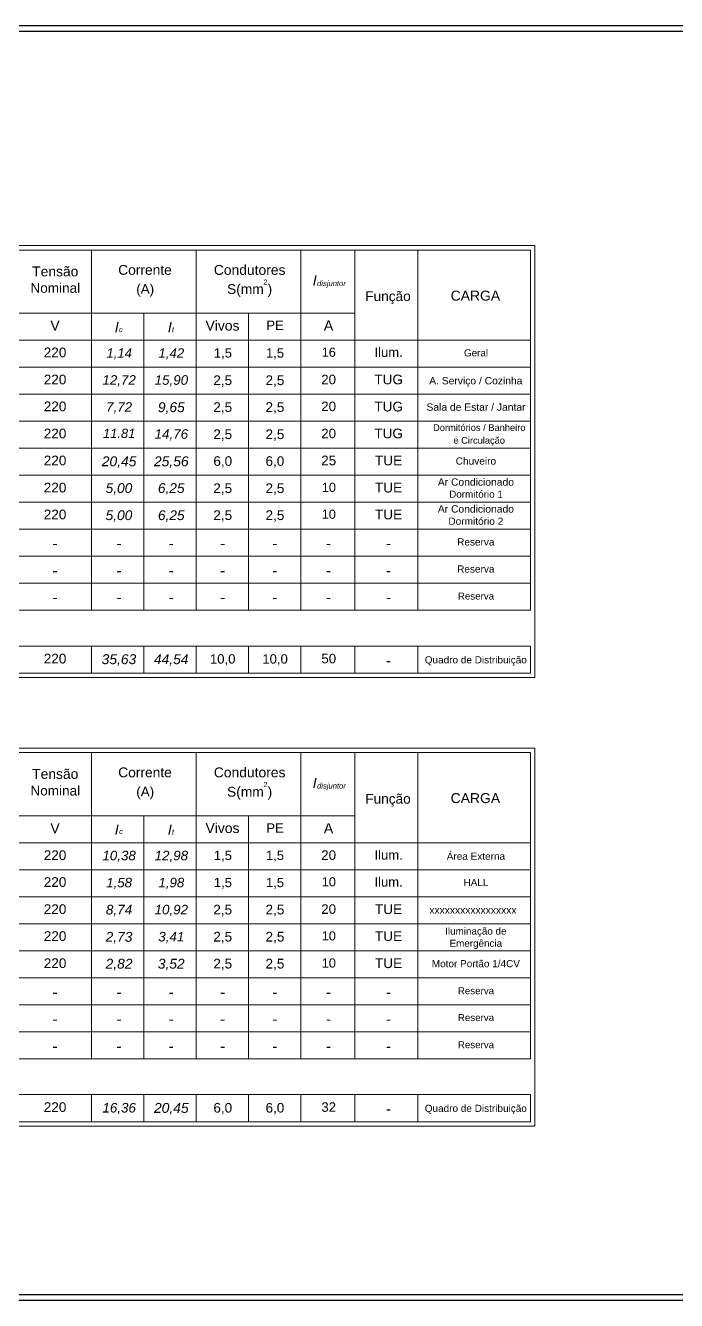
# Model space of a CAD drawing. Header units: millimetres. Extents: x 50 to 186, y -32 to 33.
# Drawn here: x 61.65 to 72.97, y -27.55 to -5.35 of the extents above; entities that cross this region are included whole.
import ezdxf

# ---------------------------------------------------------------- set-up
doc = ezdxf.new("R2010")
doc.units = ezdxf.units.MM
doc.layers.add('11 - Quadro de cargas', color=7, linetype='Continuous', lineweight=30)
doc.styles.add('Arial0', font='arial.ttf', dxfattribs={"height": 3.14658})
doc.styles.add('Arial2', font='ariali.ttf', dxfattribs={"oblique": 15, "height": 1.009692})

msp = doc.modelspace()

# ---------------------------------------------------------------- hatches: boundary and pattern name
at = {"layer": '11 - Quadro de cargas', "true_color": 0x000007}
for points in [[(66.653, -9.88), (66.689, -9.704), (66.713, -9.704), (66.675, -9.88)], [(63.208, -10.692), (63.246, -10.516), (63.268, -10.516), (63.232, -10.692)], [(64.132, -10.692), (64.168, -10.516), (64.192, -10.516), (64.155, -10.692)], [(62.126, -14.4), (62.126, -14.379), (62.193, -14.379), (62.193, -14.4)], [(63.238, -14.4), (63.243, -14.379), (63.309, -14.379), (63.305, -14.4)], [(64.147, -14.4), (64.151, -14.379), (64.217, -14.379), (64.213, -14.4)], [(65.044, -14.4), (65.044, -14.379), (65.111, -14.379), (65.111, -14.4)], [(65.952, -14.4), (65.952, -14.379), (66.019, -14.379), (66.019, -14.4)], [(66.886, -14.4), (66.886, -14.379), (66.952, -14.379), (66.952, -14.4)], [(67.929, -14.4), (67.929, -14.379), (67.996, -14.379), (67.996, -14.4)], [(62.126, -14.872), (62.126, -14.85), (62.193, -14.85), (62.193, -14.872)], [(63.238, -14.872), (63.243, -14.85), (63.309, -14.85), (63.305, -14.872)], [(64.147, -14.872), (64.151, -14.85), (64.217, -14.85), (64.213, -14.872)], [(65.044, -14.872), (65.044, -14.85), (65.111, -14.85), (65.111, -14.872)], [(65.952, -14.872), (65.952, -14.85), (66.019, -14.85), (66.019, -14.872)], [(66.886, -14.872), (66.886, -14.85), (66.952, -14.85), (66.952, -14.872)], [(67.929, -14.872), (67.929, -14.85), (67.996, -14.85), (67.996, -14.872)], [(62.126, -15.34), (62.126, -15.319), (62.193, -15.319), (62.193, -15.34)], [(63.238, -15.34), (63.243, -15.319), (63.309, -15.319), (63.305, -15.34)], [(64.147, -15.34), (64.151, -15.319), (64.217, -15.319), (64.213, -15.34)], [(65.044, -15.34), (65.044, -15.319), (65.111, -15.319), (65.111, -15.34)], [(65.952, -15.34), (65.952, -15.319), (66.019, -15.319), (66.019, -15.34)], [(66.886, -15.34), (66.886, -15.319), (66.952, -15.319), (66.952, -15.34)], [(67.929, -15.34), (67.929, -15.319), (67.996, -15.319), (67.996, -15.34)], [(67.929, -16.438), (67.929, -16.417), (67.996, -16.417), (67.996, -16.438)], [(66.653, -18.63), (66.689, -18.454), (66.713, -18.454), (66.675, -18.63)], [(63.208, -19.441), (63.246, -19.265), (63.268, -19.265), (63.232, -19.441)], [(64.132, -19.441), (64.168, -19.265), (64.192, -19.265), (64.155, -19.441)], [(62.126, -22.214), (62.126, -22.191), (62.193, -22.191), (62.193, -22.214)], [(63.238, -22.214), (63.243, -22.191), (63.309, -22.191), (63.305, -22.214)], [(64.147, -22.214), (64.151, -22.191), (64.217, -22.191), (64.213, -22.214)], [(65.044, -22.214), (65.044, -22.191), (65.111, -22.191), (65.111, -22.214)], [(65.952, -22.214), (65.952, -22.191), (66.019, -22.191), (66.019, -22.214)], [(66.886, -22.214), (66.886, -22.191), (66.952, -22.191), (66.952, -22.214)], [(67.929, -22.214), (67.929, -22.191), (67.996, -22.191), (67.996, -22.214)], [(62.126, -22.682), (62.126, -22.661), (62.193, -22.661), (62.193, -22.682)], [(63.238, -22.682), (63.243, -22.661), (63.309, -22.661), (63.305, -22.682)], [(64.147, -22.682), (64.151, -22.661), (64.217, -22.661), (64.213, -22.682)], [(65.044, -22.682), (65.044, -22.661), (65.111, -22.661), (65.111, -22.682)], [(65.952, -22.682), (65.952, -22.661), (66.019, -22.661), (66.019, -22.682)], [(66.886, -22.682), (66.886, -22.661), (66.952, -22.661), (66.952, -22.682)], [(67.929, -22.682), (67.929, -22.661), (67.996, -22.661), (67.996, -22.682)], [(62.126, -23.154), (62.126, -23.131), (62.193, -23.131), (62.193, -23.154)], [(63.238, -23.154), (63.243, -23.131), (63.309, -23.131), (63.305, -23.154)], [(64.147, -23.154), (64.151, -23.131), (64.217, -23.131), (64.213, -23.154)], [(65.044, -23.154), (65.044, -23.131), (65.111, -23.131), (65.111, -23.154)], [(65.952, -23.154), (65.952, -23.131), (66.019, -23.131), (66.019, -23.154)], [(66.886, -23.154), (66.886, -23.131), (66.952, -23.131), (66.952, -23.154)], [(67.929, -23.154), (67.929, -23.131), (67.996, -23.131), (67.996, -23.154)], [(67.929, -24.247), (67.929, -24.226), (67.996, -24.226), (67.996, -24.247)]]:
    msp.add_hatch(color=7, dxfattribs=at).paths.add_polyline_path(points)
h = msp.add_hatch(color=7, dxfattribs=at)
edge = h.paths.add_edge_path()
edge.add_line((63.321, -10.667), (63.333, -10.668))
edge.add_spline(control_points=[(63.333, -10.668), (63.33, -10.677), (63.326, -10.682), (63.32, -10.686), (63.32, -10.686), (63.314, -10.69), (63.309, -10.693), (63.302, -10.693), (63.302, -10.693), (63.295, -10.693), (63.288, -10.69), (63.284, -10.686), (63.284, -10.686), (63.28, -10.681), (63.277, -10.674), (63.277, -10.665), (63.277, -10.665), (63.277, -10.658), (63.278, -10.651), (63.281, -10.644), (63.281, -10.644), (63.285, -10.636), (63.289, -10.632), (63.293, -10.628), (63.293, -10.628), (63.299, -10.623), (63.306, -10.622), (63.313, -10.622), (63.313, -10.622), (63.32, -10.622), (63.326, -10.623), (63.33, -10.628), (63.33, -10.628), (63.334, -10.632), (63.337, -10.637), (63.337, -10.644)], knot_values=[0, 0, 0, 0, 0.027778, 0.027778, 0.027778, 0.027778, 0.055556, 0.055556, 0.055556, 0.055556, 0.083333, 0.083333, 0.083333, 0.083333, 0.111111, 0.111111, 0.111111, 0.111111, 0.138889, 0.138889, 0.138889, 0.138889, 0.166667, 0.166667, 0.166667, 0.166667, 0.194444, 0.194444, 0.194444, 0.194444, 0.222222, 0.222222, 0.222222, 0.222222, 1, 1, 1, 1], degree=3, periodic=0)
edge.add_line((63.337, -10.644), (63.326, -10.646))
edge.add_spline(control_points=[(63.326, -10.646), (63.326, -10.64), (63.324, -10.637), (63.321, -10.635), (63.321, -10.635), (63.319, -10.633), (63.316, -10.632), (63.312, -10.632), (63.312, -10.632), (63.307, -10.632), (63.303, -10.633), (63.3, -10.636), (63.3, -10.636), (63.296, -10.639), (63.293, -10.643), (63.292, -10.649), (63.292, -10.649), (63.289, -10.656), (63.289, -10.661), (63.289, -10.667), (63.289, -10.667), (63.289, -10.672), (63.291, -10.677), (63.292, -10.679), (63.292, -10.679), (63.295, -10.682), (63.299, -10.683), (63.302, -10.683), (63.302, -10.683), (63.306, -10.683), (63.309, -10.682), (63.313, -10.679), (63.313, -10.679), (63.316, -10.677), (63.319, -10.672), (63.321, -10.667)], knot_values=[0, 0, 0, 0, 0.027778, 0.027778, 0.027778, 0.027778, 0.055556, 0.055556, 0.055556, 0.055556, 0.083333, 0.083333, 0.083333, 0.083333, 0.111111, 0.111111, 0.111111, 0.111111, 0.138889, 0.138889, 0.138889, 0.138889, 0.166667, 0.166667, 0.166667, 0.166667, 0.194444, 0.194444, 0.194444, 0.194444, 0.222222, 0.222222, 0.222222, 0.222222, 1, 1, 1, 1], degree=3, periodic=0)
h = msp.add_hatch(color=7, dxfattribs=at)
edge = h.paths.add_edge_path()
edge.add_line((64.224, -10.682), (64.222, -10.692))
edge.add_spline(control_points=[(64.222, -10.692), (64.22, -10.692), (64.217, -10.693), (64.214, -10.693), (64.214, -10.693), (64.21, -10.693), (64.206, -10.692), (64.203, -10.689), (64.203, -10.689), (64.2, -10.688), (64.2, -10.685), (64.2, -10.682), (64.2, -10.682), (64.2, -10.681), (64.2, -10.678), (64.201, -10.672)], knot_values=[0, 0, 0, 0, 0.0625, 0.0625, 0.0625, 0.0625, 0.125, 0.125, 0.125, 0.125, 0.1875, 0.1875, 0.1875, 0.1875, 1, 1, 1, 1], degree=3, periodic=0)
edge.add_line((64.201, -10.672), (64.21, -10.632))
edge.add_line((64.21, -10.632), (64.2, -10.632))
edge.add_line((64.2, -10.632), (64.203, -10.623))
edge.add_line((64.203, -10.623), (64.211, -10.623))
edge.add_line((64.211, -10.623), (64.215, -10.607))
edge.add_line((64.215, -10.607), (64.228, -10.598))
edge.add_line((64.228, -10.598), (64.222, -10.623))
edge.add_line((64.222, -10.623), (64.235, -10.623))
edge.add_line((64.235, -10.623), (64.232, -10.632))
edge.add_line((64.232, -10.632), (64.221, -10.632))
edge.add_line((64.221, -10.632), (64.214, -10.67))
edge.add_spline(control_points=[(64.214, -10.67), (64.213, -10.675), (64.211, -10.678), (64.211, -10.678), (64.211, -10.678), (64.211, -10.679), (64.213, -10.681), (64.213, -10.682), (64.213, -10.682), (64.214, -10.682), (64.215, -10.682), (64.217, -10.682), (64.217, -10.682), (64.22, -10.682), (64.222, -10.682), (64.224, -10.682)], knot_values=[0, 0, 0, 0, 0.0625, 0.0625, 0.0625, 0.0625, 0.125, 0.125, 0.125, 0.125, 0.1875, 0.1875, 0.1875, 0.1875, 1, 1, 1, 1], degree=3, periodic=0)
h = msp.add_hatch(color=7, dxfattribs=at)
edge = h.paths.add_edge_path()
edge.add_line((64.224, -19.431), (64.222, -19.441))
edge.add_spline(control_points=[(64.222, -19.441), (64.22, -19.443), (64.217, -19.443), (64.214, -19.443), (64.214, -19.443), (64.21, -19.443), (64.206, -19.441), (64.203, -19.438), (64.203, -19.438), (64.2, -19.437), (64.2, -19.436), (64.2, -19.431), (64.2, -19.431), (64.2, -19.43), (64.2, -19.427), (64.201, -19.422)], knot_values=[0, 0, 0, 0, 0.0625, 0.0625, 0.0625, 0.0625, 0.125, 0.125, 0.125, 0.125, 0.1875, 0.1875, 0.1875, 0.1875, 1, 1, 1, 1], degree=3, periodic=0)
edge.add_line((64.201, -19.422), (64.21, -19.383))
edge.add_line((64.21, -19.383), (64.2, -19.383))
edge.add_line((64.2, -19.383), (64.203, -19.373))
edge.add_line((64.203, -19.373), (64.211, -19.373))
edge.add_line((64.211, -19.373), (64.215, -19.356))
edge.add_line((64.215, -19.356), (64.228, -19.349))
edge.add_line((64.228, -19.349), (64.222, -19.373))
edge.add_line((64.222, -19.373), (64.235, -19.373))
edge.add_line((64.235, -19.373), (64.232, -19.383))
edge.add_line((64.232, -19.383), (64.221, -19.383))
edge.add_line((64.221, -19.383), (64.214, -19.42))
edge.add_spline(control_points=[(64.214, -19.42), (64.213, -19.424), (64.211, -19.427), (64.211, -19.429), (64.211, -19.429), (64.211, -19.43), (64.213, -19.431), (64.213, -19.431), (64.213, -19.431), (64.214, -19.433), (64.215, -19.433), (64.217, -19.433), (64.217, -19.433), (64.22, -19.433), (64.222, -19.433), (64.224, -19.431)], knot_values=[0, 0, 0, 0, 0.0625, 0.0625, 0.0625, 0.0625, 0.125, 0.125, 0.125, 0.125, 0.1875, 0.1875, 0.1875, 0.1875, 1, 1, 1, 1], degree=3, periodic=0)

# ---------------------------------------------------------------- linework, layer by layer
at = {"layer": '11 - Quadro de cargas'}
for p, q in [((49.668, -5.352), (99.668, -5.352)), ((49.768, -5.452), (99.568, -5.452)), ((99.568, -27.452), (49.768, -27.452)), ((99.668, -27.552), (49.668, -27.552))]:
    msp.add_line(p, q, dxfattribs=at)
at = {"layer": '11 - Quadro de cargas', "color": 7, "linetype": 'Continuous', "lineweight": 20, "true_color": 0x000007}
for points in [[(52.875, -9.182), (70.511, -9.182), (70.511, -16.706), (52.875, -16.706)], [(52.953, -9.262), (70.432, -9.262), (70.432, -15.533), (52.953, -15.533)], [(52.953, -16.631), (70.432, -16.631), (70.432, -16.159), (52.953, -16.159)], [(52.875, -17.935), (70.511, -17.935), (70.511, -24.518), (52.875, -24.518)], [(52.953, -18.011), (70.432, -18.011), (70.432, -23.342), (52.953, -23.342)], [(52.953, -24.44), (70.432, -24.44), (70.432, -23.968), (52.953, -23.968)]]:
    msp.add_lwpolyline(points, close=True, dxfattribs=at)
for points in [[(62.798, -9.262), (62.798, -15.061), (62.798, -15.061)], [(64.618, -9.262), (64.618, -15.061), (64.618, -15.061)], [(66.435, -9.262), (66.435, -15.061), (66.435, -15.061)], [(67.375, -9.262), (67.375, -15.061), (67.375, -15.061)], [(68.473, -9.262), (68.473, -15.061), (68.473, -15.061)], [(53.895, -10.359), (67.375, -10.359), (67.375, -10.359)], [(63.706, -10.359), (63.706, -15.061), (63.706, -15.061)], [(65.526, -10.359), (65.526, -15.061), (65.526, -15.061)], [(52.953, -10.832), (70.432, -10.832), (70.432, -10.832)], [(52.953, -11.299), (70.432, -11.299), (70.432, -11.299)], [(52.953, -11.772), (70.432, -11.772), (70.432, -11.772)], [(52.953, -12.239), (70.432, -12.239), (70.432, -12.239)], [(52.953, -12.712), (70.432, -12.712), (70.432, -12.712)], [(52.953, -13.179), (70.432, -13.179), (70.432, -13.179)], [(52.953, -13.652), (70.432, -13.652), (70.432, -13.652)], [(52.953, -14.121), (70.432, -14.121), (70.432, -14.121)], [(52.953, -14.593), (70.432, -14.593), (70.432, -14.593)], [(52.953, -14.593), (70.432, -14.593), (70.432, -14.593)], [(52.953, -15.061), (70.432, -15.061), (70.432, -15.061)], [(62.798, -15.061), (62.798, -15.533), (62.798, -15.533)], [(63.706, -15.061), (63.706, -15.533), (63.706, -15.533)], [(64.618, -15.061), (64.618, -15.533), (64.618, -15.533)], [(65.526, -15.061), (65.526, -15.533), (65.526, -15.533)], [(66.435, -15.061), (66.435, -15.533), (66.435, -15.533)], [(67.375, -15.061), (67.375, -15.533), (67.375, -15.533)], [(68.473, -15.061), (68.473, -15.533), (68.473, -15.533)], [(62.798, -16.159), (62.798, -16.631), (62.798, -16.631)], [(63.706, -16.159), (63.706, -16.631), (63.706, -16.631)], [(64.618, -16.159), (64.618, -16.631), (64.618, -16.631)], [(65.526, -16.159), (65.526, -16.631), (65.526, -16.631)], [(66.435, -16.159), (66.435, -16.631), (66.435, -16.631)], [(67.375, -16.159), (67.375, -16.631), (67.375, -16.631)], [(68.473, -16.159), (68.473, -16.631), (68.473, -16.631)], [(62.798, -18.011), (62.798, -22.402), (62.798, -22.402)], [(64.618, -18.011), (64.618, -22.402), (64.618, -22.402)], [(66.435, -18.011), (66.435, -22.402), (66.435, -22.402)], [(67.375, -18.011), (67.375, -22.402), (67.375, -22.402)], [(68.473, -18.011), (68.473, -22.373), (68.473, -22.373)], [(53.895, -19.112), (67.375, -19.112), (67.375, -19.112)], [(63.706, -19.112), (63.706, -20.053), (63.706, -20.053)], [(65.526, -19.112), (65.526, -20.053), (65.526, -20.053)], [(52.953, -19.581), (70.432, -19.581), (70.432, -19.581)], [(62.798, -19.581), (62.798, -20.053), (62.798, -20.053)], [(63.706, -19.581), (63.706, -22.402), (63.706, -22.402)], [(64.618, -19.581), (64.618, -20.053), (64.618, -20.053)], [(65.526, -19.581), (65.526, -22.402), (65.526, -22.402)], [(66.435, -19.581), (66.435, -20.053), (66.435, -20.053)], [(67.375, -19.581), (67.375, -20.053), (67.375, -20.053)], [(68.473, -19.581), (68.473, -20.053), (68.473, -20.053)], [(52.953, -20.053), (70.432, -20.053), (70.432, -20.053)], [(52.953, -20.521), (70.432, -20.521), (70.432, -20.521)], [(52.953, -20.993), (70.432, -20.993), (70.432, -20.993)], [(52.953, -21.461), (70.432, -21.461), (70.432, -21.461)], [(62.798, -21.461), (62.798, -21.933), (62.798, -21.933)], [(63.706, -21.461), (63.706, -21.933), (63.706, -21.933)], [(64.618, -21.461), (64.618, -21.933), (64.618, -21.933)], [(65.526, -21.461), (65.526, -21.933), (65.526, -21.933)], [(66.435, -21.461), (66.435, -21.933), (66.435, -21.933)], [(67.375, -21.461), (67.375, -21.933), (67.375, -21.933)], [(68.473, -21.461), (68.473, -21.933), (68.473, -21.933)], [(52.953, -21.933), (70.432, -21.933), (70.432, -21.933)], [(62.798, -21.933), (62.798, -22.402), (62.798, -22.402)], [(63.706, -21.933), (63.706, -22.402), (63.706, -22.402)], [(64.618, -21.933), (64.618, -22.402), (64.618, -22.402)], [(65.526, -21.933), (65.526, -22.402), (65.526, -22.402)], [(66.435, -21.933), (66.435, -22.402), (66.435, -22.402)], [(67.375, -21.933), (67.375, -22.402), (67.375, -22.402)], [(68.473, -21.933), (68.473, -22.402), (68.473, -22.402)], [(52.953, -22.402), (70.432, -22.402), (70.432, -22.402)], [(62.798, -22.402), (62.798, -22.874), (62.798, -22.874)], [(63.706, -22.402), (63.706, -22.874), (63.706, -22.874)], [(64.618, -22.402), (64.618, -22.874), (64.618, -22.874)], [(65.526, -22.402), (65.526, -22.874), (65.526, -22.874)], [(66.435, -22.402), (66.435, -22.874), (66.435, -22.874)], [(67.375, -22.402), (67.375, -22.874), (67.375, -22.874)], [(68.473, -22.402), (68.473, -22.874), (68.473, -22.874)], [(52.953, -22.874), (70.432, -22.874), (70.432, -22.874)], [(62.798, -22.874), (62.798, -23.342), (62.798, -23.342)], [(63.706, -22.874), (63.706, -23.342), (63.706, -23.342)], [(64.618, -22.874), (64.618, -23.342), (64.618, -23.342)], [(65.526, -22.874), (65.526, -23.342), (65.526, -23.342)], [(66.435, -22.874), (66.435, -23.342), (66.435, -23.342)], [(67.375, -22.874), (67.375, -23.342), (67.375, -23.342)], [(68.473, -22.874), (68.473, -23.342), (68.473, -23.342)], [(62.798, -23.968), (62.798, -24.44), (62.798, -24.44)], [(63.706, -23.968), (63.706, -24.44), (63.706, -24.44)], [(64.618, -23.968), (64.618, -24.44), (64.618, -24.44)], [(65.526, -23.968), (65.526, -24.44), (65.526, -24.44)], [(66.435, -23.968), (66.435, -24.44), (66.435, -24.44)], [(67.375, -23.968), (67.375, -24.44), (67.375, -24.44)], [(68.473, -23.972), (68.473, -24.44), (68.473, -24.44)]]:
    msp.add_lwpolyline(points, dxfattribs=at)

# ---------------------------------------------------------------- texts
at = {"layer": '11 - Quadro de cargas', "color": 7, "true_color": 0x000007}
for s, height, style, p in [('Tensão', 0.1725, 'Arial0', (61.763, -9.72)), ('Corrente', 0.1716, 'Arial0', (63.26, -9.693)), ('Condutores', 0.1726, 'Arial0', (64.924, -9.694)), ('Nominal', 0.1687, 'Arial0', (61.733, -10.006)), ('(A)', 0.1672, 'Arial0', (63.574, -10.022)), ('S(mm )', 0.1715, 'Arial0', (65.154, -10.027)), ('2', 0.0888, 'Arial0', (65.787, -9.864)), ('disjuntor', 0.0949, 'Arial2', (66.72, -9.889)), ('Função', 0.1698, 'Arial0', (67.559, -10.15)), ('CARGA', 0.1733, 'Arial0', (69.045, -10.142)), ('V', 0.174, 'Arial0', (62.08, -10.663)), ('Vivos', 0.1728, 'Arial0', (64.78, -10.664)), ('PE', 0.1623, 'Arial0', (65.838, -10.653)), ('A', 0.176, 'Arial0', (66.838, -10.664)), ('220', 0.1685, 'Arial0', (61.965, -11.128)), ('1,14', 0.1632, 'Arial2', (63.056, -11.135)), ('1,42', 0.1649, 'Arial2', (63.96, -11.137)), ('1,5', 0.1622, 'Arial0', (64.924, -11.134)), ('1,5', 0.1622, 'Arial0', (65.831, -11.134)), ('16', 0.1587, 'Arial0', (66.801, -11.12)), ('Ilum.', 0.1622, 'Arial0', (67.72, -11.123)), ('Geral', 0.1228, 'Arial0', (69.276, -11.114)), ('220', 0.1685, 'Arial0', (61.965, -11.6)), ('12,72', 0.1666, 'Arial2', (62.985, -11.607)), ('15,90', 0.1669, 'Arial2', (63.893, -11.608)), ('2,5', 0.1688, 'Arial0', (64.915, -11.613)), ('2,5', 0.1693, 'Arial0', (65.823, -11.613)), ('20', 0.1665, 'Arial0', (66.792, -11.599)), ('TUG', 0.169, 'Arial0', (67.717, -11.6)), ('A. Serviço / Cozinha', 0.12813, 'Arial0', (68.672, -11.601)), ('220', 0.1685, 'Arial0', (61.965, -12.068)), ('7,72', 0.1666, 'Arial2', (63.049, -12.078)), ('9,65', 0.1717, 'Arial2', (63.951, -12.084)), ('2,5', 0.1688, 'Arial0', (64.915, -12.081)), ('2,5', 0.1693, 'Arial0', (65.823, -12.081)), ('20', 0.1665, 'Arial0', (66.792, -12.067)), ('TUG', 0.169, 'Arial0', (67.717, -12.072)), ('Sala de Estar / Jantar', 0.12831, 'Arial0', (68.624, -12.06)), ('220', 0.1685, 'Arial0', (61.965, -12.54)), ('11.81', 0.1611, 'Arial2', (62.995, -12.534)), ('14,76', 0.1669, 'Arial2', (63.893, -12.548)), ('2,5', 0.1688, 'Arial0', (64.915, -12.553)), ('2,5', 0.1693, 'Arial0', (65.823, -12.553)), ('20', 0.1665, 'Arial0', (66.792, -12.539)), ('TUG', 0.169, 'Arial0', (67.717, -12.54)), ('Dormitórios / Banheiro', 0.11568, 'Arial0', (68.739, -12.411)), ('e Circulação', 0.11555, 'Arial0', (69.093, -12.633)), ('220', 0.1687, 'Arial0', (61.965, -13.01)), ('20,45', 0.1726, 'Arial2', (62.974, -13.026)), ('25,56', 0.1726, 'Arial2', (63.882, -13.026)), ('6,0', 0.1678, 'Arial0', (64.917, -13.02)), ('6,0', 0.1678, 'Arial0', (65.824, -13.02)), ('25', 0.1682, 'Arial0', (66.792, -13.009)), ('TUE', 0.1698, 'Arial0', (67.727, -13.011)), ('Chuveiro', 0.126, 'Arial0', (69.132, -12.998)), ('220', 0.1687, 'Arial0', (61.965, -13.482)), ('5,00', 0.1708, 'Arial2', (63.041, -13.492)), ('6,25', 0.1704, 'Arial2', (63.951, -13.492)), ('10', 0.1591, 'Arial0', (66.801, -13.473)), ('TUE', 0.1698, 'Arial0', (67.727, -13.483)), ('Ar Condicionado', 0.1282, 'Arial0', (68.822, -13.365)), ('2,5', 0.1688, 'Arial0', (64.915, -13.493)), ('2,5', 0.1693, 'Arial0', (65.823, -13.493)), ('Dormitório 1', 0.12275, 'Arial0', (69.019, -13.574)), ('Ar Condicionado', 0.1282, 'Arial0', (68.822, -13.833)), ('220', 0.1685, 'Arial0', (61.965, -13.95)), ('5,00', 0.171, 'Arial2', (63.041, -13.964)), ('6,25', 0.1706, 'Arial2', (63.951, -13.964)), ('2,5', 0.1691, 'Arial0', (64.915, -13.962)), ('2,5', 0.1696, 'Arial0', (65.823, -13.963)), ('10', 0.1587, 'Arial0', (66.801, -13.941)), ('TUE', 0.1698, 'Arial0', (67.727, -13.951)), ('Dormitório 2', 0.12563, 'Arial0', (69.005, -14.046)), ('Reserva', 0.1247, 'Arial0', (69.158, -14.406)), ('Reserva', 0.1247, 'Arial0', (69.158, -14.878)), ('Reserva', 0.1213, 'Arial0', (69.17, -15.347)), ('220', 0.1685, 'Arial0', (61.965, -16.46)), ('35,63', 0.1723, 'Arial2', (62.972, -16.472)), ('44,54', 0.1718, 'Arial2', (63.882, -16.472)), ('10,0', 0.1637, 'Arial0', (64.855, -16.463)), ('10,0', 0.1637, 'Arial0', (65.767, -16.463)), ('50', 0.1653, 'Arial0', (66.795, -16.457)), ('Quadro de Distribuição', 0.12436, 'Arial0', (68.594, -16.459)), ('Tensão', 0.1725, 'Arial0', (61.763, -18.469)), ('Corrente', 0.1716, 'Arial0', (63.26, -18.442)), ('Condutores', 0.1726, 'Arial0', (64.924, -18.443)), ('Nominal', 0.1687, 'Arial0', (61.733, -18.759)), ('(A)', 0.1672, 'Arial0', (63.574, -18.775)), ('S(mm )', 0.1715, 'Arial0', (65.154, -18.78)), ('2', 0.0888, 'Arial0', (65.787, -18.613)), ('disjuntor', 0.0949, 'Arial2', (66.72, -18.638)), ('Função', 0.1698, 'Arial0', (67.559, -18.901)), ('CARGA', 0.1733, 'Arial0', (69.045, -18.891)), ('V', 0.174, 'Arial0', (62.08, -19.417)), ('Vivos', 0.1728, 'Arial0', (64.78, -19.413)), ('PE', 0.1623, 'Arial0', (65.838, -19.406)), ('A', 0.176, 'Arial0', (66.838, -19.418)), ('c', 0.0904, 'Arial2', (63.277, -19.429)), ('220', 0.1685, 'Arial0', (61.965, -19.882)), ('10,38', 0.1664, 'Arial2', (62.985, -19.887)), ('12,98', 0.1668, 'Arial2', (63.893, -19.888)), ('1,5', 0.1622, 'Arial0', (64.924, -19.883)), ('1,5', 0.1622, 'Arial0', (65.831, -19.883)), ('20', 0.1665, 'Arial0', (66.792, -19.88)), ('Ilum.', 0.1622, 'Arial0', (67.72, -19.876)), ('Área Externa', 0.12439, 'Arial0', (68.977, -19.879)), ('220', 0.1685, 'Arial0', (61.965, -20.35)), ('1,58', 0.1649, 'Arial2', (63.052, -20.358)), ('1,98', 0.1653, 'Arial2', (63.96, -20.358)), ('1,5', 0.1622, 'Arial0', (64.924, -20.355)), ('1,5', 0.1622, 'Arial0', (65.831, -20.355)), ('10', 0.1587, 'Arial0', (66.801, -20.341)), ('Ilum.', 0.162, 'Arial0', (67.72, -20.344)), ('HALL', 0.1232, 'Arial0', (69.27, -20.335)), ('220', 0.1685, 'Arial0', (61.965, -20.822)), ('8,74', 0.1689, 'Arial2', (63.045, -20.831)), ('10,92', 0.1666, 'Arial2', (63.893, -20.829)), ('2,5', 0.1688, 'Arial0', (64.915, -20.83)), ('2,5', 0.1693, 'Arial0', (65.823, -20.83)), ('20', 0.1665, 'Arial0', (66.792, -20.82)), ('TUE', 0.1696, 'Arial0', (67.727, -20.823)), ('xxxxxxxxxxxxxxxxx', 0.12759, 'Arial0', (68.675, -20.818)), ('Iluminação de', 0.12258, 'Arial0', (68.95, -21.181)), ('220', 0.1687, 'Arial0', (61.965, -21.291)), ('2,73', 0.1715, 'Arial2', (63.041, -21.306)), ('3,41', 0.1659, 'Arial2', (63.958, -21.3)), ('2,5', 0.1688, 'Arial0', (64.915, -21.302)), ('2,5', 0.1693, 'Arial0', (65.823, -21.302)), ('10', 0.1591, 'Arial0', (66.801, -21.283)), ('TUE', 0.1698, 'Arial0', (67.727, -21.292)), ('Emergência', 0.1226, 'Arial0', (69.026, -21.394)), ('220', 0.1687, 'Arial0', (61.965, -21.763)), ('2,82', 0.1719, 'Arial2', (63.041, -21.774)), ('3,52', 0.1719, 'Arial2', (63.949, -21.774)), ('2,5', 0.1691, 'Arial0', (64.915, -21.771)), ('2,5', 0.1696, 'Arial0', (65.823, -21.772)), ('10', 0.1591, 'Arial0', (66.801, -21.755)), ('TUE', 0.1698, 'Arial0', (67.727, -21.764)), ('Motor Portão 1/4CV', 0.12423, 'Arial0', (68.717, -21.749)), ('Reserva', 0.1212, 'Arial0', (69.17, -22.219)), ('Reserva', 0.1212, 'Arial0', (69.17, -22.687)), ('Reserva', 0.1212, 'Arial0', (69.17, -23.159)), ('220', 0.1685, 'Arial0', (61.965, -24.269)), ('16,36', 0.1668, 'Arial2', (62.985, -24.279)), ('20,45', 0.1728, 'Arial2', (63.882, -24.285)), ('6,0', 0.1678, 'Arial0', (64.917, -24.28)), ('6,0', 0.1678, 'Arial0', (65.824, -24.28)), ('32', 0.1647, 'Arial0', (66.795, -24.266)), ('Quadro de Distribuição', 0.12435, 'Arial0', (68.594, -24.268))]:
    msp.add_text(s, height=height, dxfattribs=dict(at, style=style)).set_placement(p)

doc.saveas('drawing.dxf')
